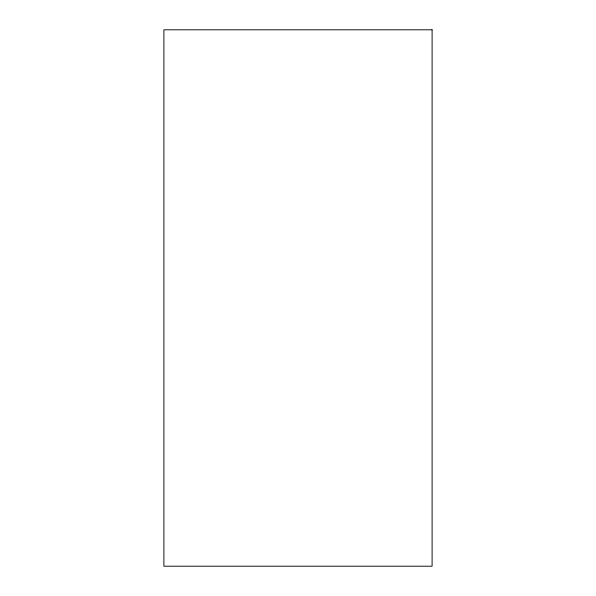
<?xml version="1.0" encoding="UTF-8"?>
<svg xmlns="http://www.w3.org/2000/svg" width="596" height="596" viewBox="0 0 596 596"><rect width="100%" height="100%" fill="white"/><g stroke="black" fill="none" stroke-linecap="round" stroke-linejoin="round"><path stroke-width="0.89" d="M432.1 29.8L163.9 29.8L163.9 566.2L432.1 566.2L432.1 29.8"/></g></svg>
